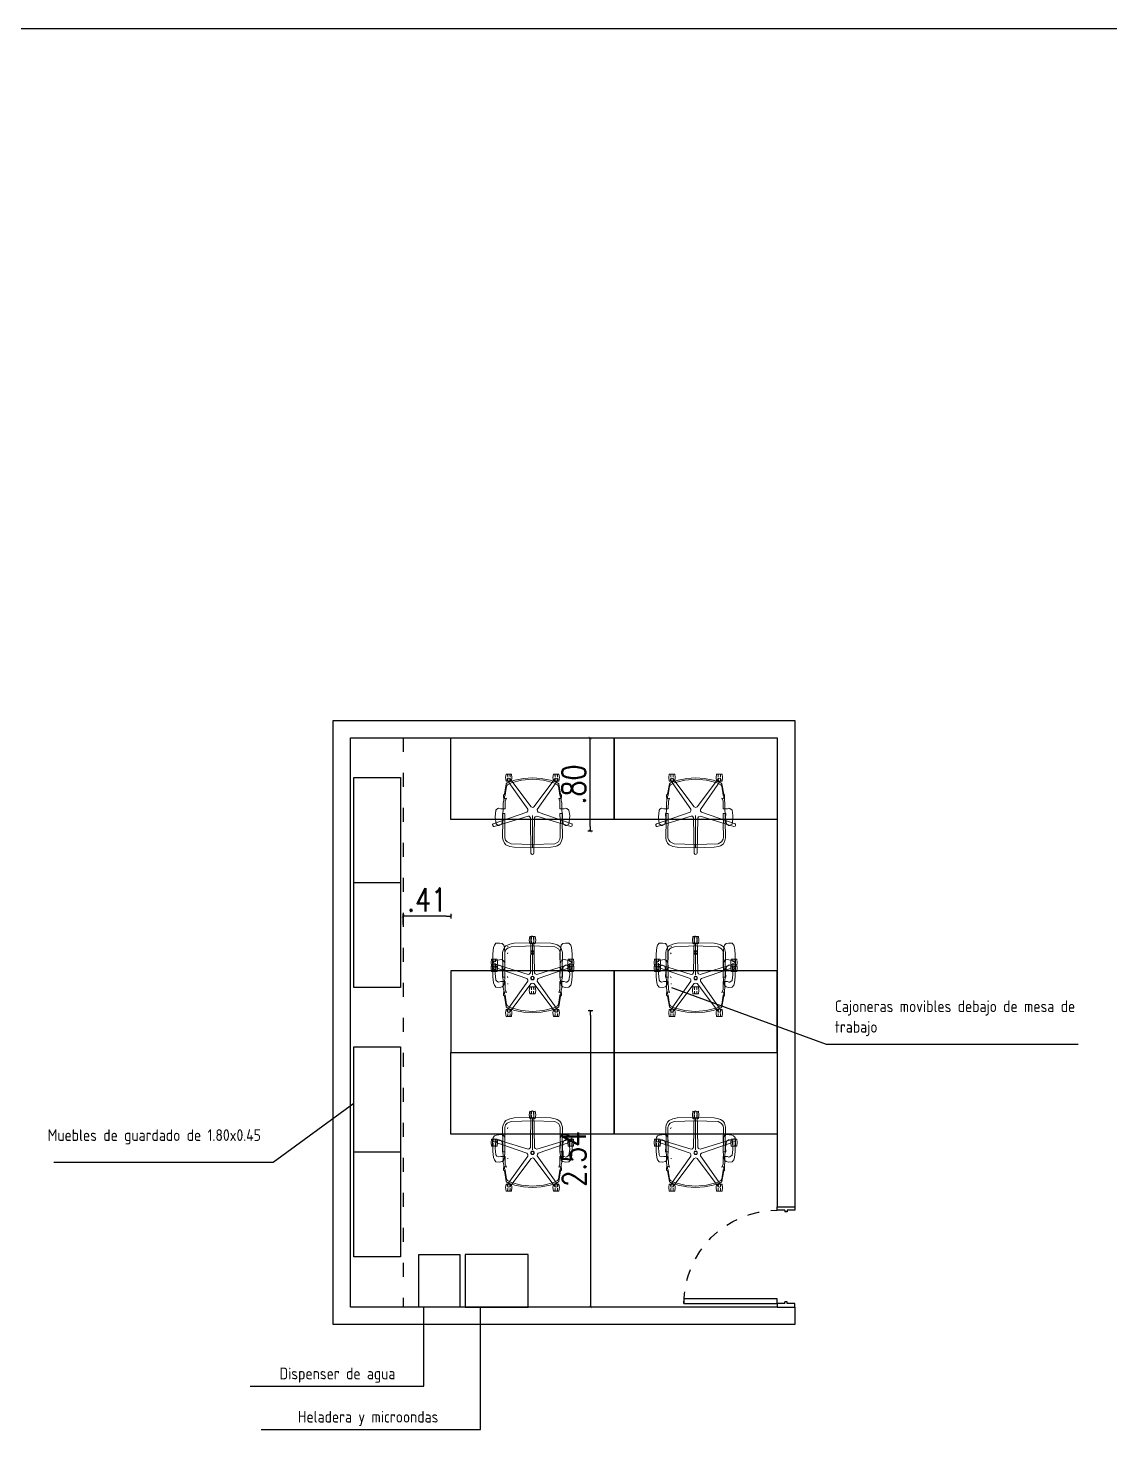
# Model space of a CAD drawing. Header units: millimetres. Extents: x 1591 to 1817, y 987 to 1091.
# Drawn here: x 1717.74 to 1727.01, y 1065.64 to 1077.87 of the extents above; entities that cross this region are included whole.
import ezdxf

# ---------------------------------------------------------------- set-up
doc = ezdxf.new("R2010")
doc.units = ezdxf.units.MM
doc.linetypes.add('ACAD_ISO03W100', pattern=[30, 12, -18])
doc.linetypes.add('HIDDEN2', pattern=[0.1875, 0.125, -0.0625])
doc.layers.add('CATALOGUE-TXT', color=251, linetype='Continuous')
doc.layers.add('Paula', color=1, linetype='Continuous')
doc.styles.add('RR', font='ROMANS.shx', dxfattribs={"width": 0.8})
doc.styles.get("Standard").update_dxf_attribs({"font": 'arial.ttf'})
doc.dimstyles.new('Copy of xx', dxfattribs={"dimscale": 2, "dimtxt": 0.036, "dimasz": 0.02, "dimexe": 0, "dimexo": 0.1, "dimgap": 0.02, "dimtad": 1, "dimzin": 4, "dimdsep": 46, "dimtxsty": 'RR', "dimblk1": 'COTA_N', "dimblk2": 'COTA_N', "dimsah": 1, "dimcen": 0, "dimclrd": 256, "dimclre": 256, "dimclrt": 256, "dimadec": 0, "dimazin": 0, "dimtfac": 1, "dimtix": 1, "dimtmove": 0, "dimatfit": 3, "dimldrblk": 'COTA_N', "dimfxl": 1, "dimtolj": 1, "dimtzin": 0, "dimarcsym": 0})

# ---------------------------------------------------------------- blocks, each defined once
blk = doc.blocks.new('A$C6B163F74')
for p, q in [((0.03, 0.085), (0.045, 0.085)), ((0.03, 0.065), (0.045, 0.065)), ((0.045, 0.065), (0.045, 0.085)), ((0.83, 0.085), (0.815, 0.085)), ((0.815, 0.065), (0.815, 0.085)), ((0.83, 0.065), (0.815, 0.065))]:
    blk.add_line(p, q)
blk.add_lwpolyline([(0.79, 0.95), (0.83, 0.95), (0.83, 0.15), (0.79, 0.15)], close=True)
for points in [[(0.03, 0.085), (0.03, 0.135), (0.03, 0.15), (0, 0.15), (0, 0.135)], [(0.83, 0.085), (0.83, 0.135), (0.83, 0.15), (0.86, 0.15), (0.86, 0.135)], [(0, 0.015), (0, 0), (0.03, 0), (0.03, 0.065)], [(0.86, 0.015), (0.86, 0), (0.83, 0), (0.83, 0.065)]]:
    blk.add_lwpolyline(points)
at = {"linetype": 'HIDDEN2', "ltscale": 0.5}
blk.add_arc((0.83, 0.15), 0.8, 90, 180, dxfattribs=at)
blk = doc.blocks.new('COTA_N')
for p, q in [((-1, 0), (0, 0)), ((0, 0.5), (0, -0.5))]:
    blk.add_line(p, q)
at = {"const_width": 0.065}
blk.add_lwpolyline([(0.14, 0.14), (0.28, 0.28), (0, 0), (-0.14, -0.14), (-0.28, -0.28)], dxfattribs=at)
blk = doc.blocks.new('*D27')
at = {"layer": 'CATALOGUE-TXT', "lineweight": -2, "transparency": 16777216}
blk.add_line((1722.558, 1071.033), (1722.558, 1071.751), dxfattribs=at)
at = {"layer": 'Defpoints', "color": 0, "transparency": 16777216}
for p in [(1722.558, 1071.791), (1722.558, 1071.791), (1722.558, 1070.993)]:
    blk.add_point(p, dxfattribs=at)
at = {"layer": 'CATALOGUE-TXT', "lineweight": -2, "transparency": 16777216, "xscale": 0.04, "yscale": 0.04, "zscale": 0.04}
for p, rotation in [((1722.558, 1071.791), 90), ((1722.558, 1070.993), 270)]:
    blk.add_blockref('COTA_N', p, dxfattribs=dict(at, rotation=rotation))
at = {"layer": 'CATALOGUE-TXT', "transparency": 16777216, "insert": (1722.418, 1071.392), "char_height": 0.072, "attachment_point": 5, "rotation": 90, "style": 'RR'}
blk.add_mtext('\\A1;{\\H2.77778x;.80}', dxfattribs=at)
blk = doc.blocks.new('*D28')
at = {"layer": 'CATALOGUE-TXT', "lineweight": -2, "transparency": 16777216}
for p, q in [((1720.953, 1070.192), (1720.953, 1070.264)), ((1721.323, 1070.264), (1720.993, 1070.264))]:
    blk.add_line(p, q, dxfattribs=at)
at = {"layer": 'Defpoints', "color": 0, "transparency": 16777216}
for p in [(1720.953, 1070.264), (1721.363, 1070.247), (1720.953, 1069.992)]:
    blk.add_point(p, dxfattribs=at)
at = {"layer": 'CATALOGUE-TXT', "lineweight": -2, "transparency": 16777216, "xscale": 0.04, "yscale": 0.04, "zscale": 0.04, "rotation": 180}
blk.add_blockref('COTA_N', (1720.953, 1070.264), dxfattribs=at)
at = {"layer": 'CATALOGUE-TXT', "lineweight": -2, "transparency": 16777216, "xscale": 0.04, "yscale": 0.04, "zscale": 0.04}
blk.add_blockref('COTA_N', (1721.363, 1070.264), dxfattribs=at)
at = {"layer": 'CATALOGUE-TXT', "transparency": 16777216, "insert": (1721.158, 1070.404), "char_height": 0.072, "attachment_point": 5, "style": 'RR'}
blk.add_mtext('\\A1;{\\H2.77778x;.41}', dxfattribs=at)
blk = doc.blocks.new('*D29')
at = {"layer": 'CATALOGUE-TXT', "lineweight": -2, "transparency": 16777216}
blk.add_line((1722.562, 1069.413), (1722.562, 1066.951), dxfattribs=at)
at = {"layer": 'Defpoints', "color": 0, "transparency": 16777216}
for p in [(1722.558, 1069.453), (1722.558, 1066.911), (1722.562, 1066.911)]:
    blk.add_point(p, dxfattribs=at)
at = {"layer": 'CATALOGUE-TXT', "lineweight": -2, "transparency": 16777216, "xscale": 0.04, "yscale": 0.04, "zscale": 0.04}
for p, rotation in [((1722.562, 1069.453), 90), ((1722.562, 1066.911), 270)]:
    blk.add_blockref('COTA_N', p, dxfattribs=dict(at, rotation=rotation))
at = {"layer": 'CATALOGUE-TXT', "transparency": 16777216, "insert": (1722.422, 1068.182), "char_height": 0.072, "attachment_point": 5, "rotation": 90, "style": 'RR'}
blk.add_mtext('\\A1;{\\H2.77778x;2.54}', dxfattribs=at)

msp = doc.modelspace()

# ---------------------------------------------------------------- linework, layer by layer
for points in [[(1682.474, 1077.875), (1744.51, 1077.875), (1744.51, 1055.543), (1682.474, 1055.543)], [(1721.089, 1066.911), (1721.089, 1067.361), (1721.439, 1067.361), (1721.439, 1066.911)], [(1722.026, 1066.911), (1722.026, 1067.361), (1721.486, 1067.361), (1721.486, 1066.911)]]:
    msp.add_lwpolyline(points, close=True)
for points in [[(1724.313, 1066.761), (1720.353, 1066.761), (1720.353, 1071.941), (1724.313, 1071.941), (1724.313, 1067.771)], [(1720.503, 1071.791), (1724.163, 1071.791), (1724.163, 1067.771)], [(1724.161, 1066.911), (1720.503, 1066.911), (1720.503, 1071.791)], [(1722.763, 1071.091), (1721.363, 1071.091), (1721.363, 1071.791), (1722.763, 1071.791), (1722.763, 1071.091)], [(1724.163, 1071.091), (1722.763, 1071.091), (1722.763, 1071.791), (1724.163, 1071.791), (1724.163, 1071.091)], [(1720.53, 1069.652), (1720.53, 1071.452), (1720.93, 1071.452), (1720.93, 1069.652), (1720.53, 1069.652)], [(1720.53, 1070.552), (1720.93, 1070.552)], [(1722.763, 1069.793), (1721.363, 1069.793), (1721.363, 1069.093), (1722.763, 1069.093), (1722.763, 1069.793)], [(1724.163, 1069.793), (1722.763, 1069.793), (1722.763, 1069.093), (1724.163, 1069.093), (1724.163, 1069.793)], [(1720.53, 1067.342), (1720.53, 1069.142), (1720.93, 1069.142), (1720.93, 1067.342), (1720.53, 1067.342)], [(1722.763, 1068.393), (1721.363, 1068.393), (1721.363, 1069.093), (1722.763, 1069.093), (1722.763, 1068.393)], [(1724.163, 1068.393), (1722.763, 1068.393), (1722.763, 1069.093), (1724.163, 1069.093), (1724.163, 1068.393)], [(1720.53, 1068.242), (1720.93, 1068.242)], [(1724.163, 1067.771), (1724.313, 1067.771)], [(1724.163, 1066.911), (1724.158, 1066.911)], [(1724.163, 1066.911), (1724.313, 1066.911)], [(1724.313, 1066.911), (1724.313, 1066.761), (1724.313, 1066.761)]]:
    msp.add_lwpolyline(points)
at = {"linetype": 'ACAD_ISO03W100', "ltscale": 0.01}
msp.add_lwpolyline([(1720.953, 1071.791), (1720.953, 1066.911)], dxfattribs=at)
at = {"layer": 'Paula', "color": 1, "lineweight": 0, "ltscale": 10}
for points in [[(1721.721, 1071.049), (1721.726, 1071.056), (1722.015, 1071.155), (1722.023, 1071.167), (1722.022, 1071.179), (1721.847, 1071.428), (1721.847, 1071.434), (1721.852, 1071.443), (1721.86, 1071.446), (1721.868, 1071.443), (1722.051, 1071.199), (1722.065, 1071.195), (1722.076, 1071.2), (1722.259, 1071.443), (1722.264, 1071.445), (1722.275, 1071.443), (1722.28, 1071.437), (1722.28, 1071.428), (1722.104, 1071.178), (1722.105, 1071.163), (1722.113, 1071.155), (1722.401, 1071.056), (1722.404, 1071.052), (1722.405, 1071.041), (1722.401, 1071.034), (1722.392, 1071.031), (1722.101, 1071.121), (1722.087, 1071.116), (1722.081, 1071.106), (1722.076, 1070.802), (1722.073, 1070.797), (1722.063, 1070.793), (1722.055, 1070.794), (1722.05, 1070.802), (1722.046, 1071.107), (1722.036, 1071.119), (1722.025, 1071.121), (1721.734, 1071.031), (1721.728, 1071.033), (1721.722, 1071.041), (1721.721, 1071.049)], [(1721.833, 1071.451), (1721.837, 1071.481), (1721.85, 1071.481), (1721.851, 1071.456), (1721.851, 1071.481), (1721.869, 1071.481), (1721.871, 1071.456), (1721.871, 1071.481), (1721.884, 1071.481), (1721.887, 1071.451), (1721.884, 1071.421), (1721.871, 1071.421), (1721.869, 1071.446), (1721.869, 1071.421), (1721.852, 1071.42), (1721.851, 1071.446), (1721.85, 1071.421), (1721.837, 1071.421), (1721.833, 1071.451)], [(1722.239, 1071.451), (1722.243, 1071.481), (1722.256, 1071.481), (1722.257, 1071.456), (1722.257, 1071.481), (1722.275, 1071.481), (1722.277, 1071.456), (1722.277, 1071.481), (1722.29, 1071.481), (1722.294, 1071.451), (1722.29, 1071.421), (1722.277, 1071.421), (1722.275, 1071.446), (1722.275, 1071.421), (1722.258, 1071.42), (1722.257, 1071.446), (1722.256, 1071.421), (1722.243, 1071.421), (1722.239, 1071.451)], [(1723.121, 1071.049), (1723.126, 1071.056), (1723.415, 1071.155), (1723.423, 1071.167), (1723.422, 1071.179), (1723.247, 1071.428), (1723.247, 1071.434), (1723.252, 1071.443), (1723.26, 1071.446), (1723.268, 1071.443), (1723.451, 1071.199), (1723.465, 1071.195), (1723.476, 1071.2), (1723.659, 1071.443), (1723.664, 1071.445), (1723.675, 1071.443), (1723.68, 1071.437), (1723.68, 1071.428), (1723.504, 1071.178), (1723.505, 1071.163), (1723.513, 1071.155), (1723.801, 1071.056), (1723.804, 1071.052), (1723.805, 1071.041), (1723.801, 1071.034), (1723.792, 1071.031), (1723.501, 1071.121), (1723.487, 1071.116), (1723.481, 1071.106), (1723.476, 1070.802), (1723.473, 1070.797), (1723.463, 1070.793), (1723.455, 1070.794), (1723.45, 1070.802), (1723.446, 1071.107), (1723.436, 1071.119), (1723.425, 1071.121), (1723.134, 1071.031), (1723.128, 1071.033), (1723.122, 1071.041), (1723.121, 1071.049)], [(1723.233, 1071.451), (1723.237, 1071.481), (1723.25, 1071.481), (1723.251, 1071.456), (1723.251, 1071.481), (1723.269, 1071.481), (1723.271, 1071.456), (1723.271, 1071.481), (1723.284, 1071.481), (1723.287, 1071.451), (1723.284, 1071.421), (1723.271, 1071.421), (1723.269, 1071.446), (1723.269, 1071.421), (1723.252, 1071.42), (1723.251, 1071.446), (1723.25, 1071.421), (1723.237, 1071.421), (1723.233, 1071.451)], [(1723.639, 1071.451), (1723.643, 1071.481), (1723.656, 1071.481), (1723.657, 1071.456), (1723.657, 1071.481), (1723.675, 1071.481), (1723.677, 1071.456), (1723.677, 1071.481), (1723.69, 1071.481), (1723.694, 1071.451), (1723.69, 1071.421), (1723.677, 1071.421), (1723.675, 1071.446), (1723.675, 1071.421), (1723.658, 1071.42), (1723.657, 1071.446), (1723.656, 1071.421), (1723.643, 1071.421), (1723.639, 1071.451)], [(1721.721, 1069.835), (1721.726, 1069.828), (1722.015, 1069.729), (1722.023, 1069.717), (1722.022, 1069.705), (1721.847, 1069.456), (1721.847, 1069.45), (1721.852, 1069.441), (1721.86, 1069.438), (1721.868, 1069.441), (1722.051, 1069.685), (1722.065, 1069.689), (1722.076, 1069.684), (1722.259, 1069.441), (1722.264, 1069.439), (1722.275, 1069.441), (1722.28, 1069.447), (1722.28, 1069.456), (1722.104, 1069.706), (1722.105, 1069.721), (1722.113, 1069.729), (1722.401, 1069.828), (1722.404, 1069.832), (1722.405, 1069.843), (1722.401, 1069.85), (1722.392, 1069.853), (1722.101, 1069.763), (1722.087, 1069.768), (1722.081, 1069.778), (1722.076, 1070.082), (1722.073, 1070.087), (1722.063, 1070.091), (1722.055, 1070.09), (1722.05, 1070.082), (1722.046, 1069.777), (1722.036, 1069.765), (1722.025, 1069.763), (1721.734, 1069.853), (1721.728, 1069.851), (1721.722, 1069.843), (1721.721, 1069.835)], [(1721.721, 1069.845), (1721.723, 1069.941), (1721.73, 1069.994), (1721.736, 1070.014), (1721.75, 1070.03), (1721.78, 1070.032), (1721.803, 1070.028), (1721.816, 1070.014), (1721.822, 1069.994), (1721.827, 1069.942), (1721.825, 1069.828), (1721.822, 1069.812), (1721.813, 1069.8), (1721.793, 1069.794), (1721.753, 1069.8), (1721.737, 1069.806), (1721.726, 1069.821), (1721.721, 1069.845)], [(1722.299, 1069.942), (1722.305, 1069.994), (1722.31, 1070.014), (1722.324, 1070.028), (1722.346, 1070.032), (1722.376, 1070.03), (1722.391, 1070.014), (1722.397, 1069.994), (1722.403, 1069.941), (1722.405, 1069.845), (1722.401, 1069.821), (1722.389, 1069.806), (1722.374, 1069.8), (1722.334, 1069.794), (1722.316, 1069.797), (1722.305, 1069.812), (1722.301, 1069.828), (1722.299, 1069.942)], [(1723.121, 1069.835), (1723.126, 1069.828), (1723.415, 1069.729), (1723.423, 1069.717), (1723.422, 1069.705), (1723.247, 1069.456), (1723.247, 1069.45), (1723.252, 1069.441), (1723.26, 1069.438), (1723.268, 1069.441), (1723.451, 1069.685), (1723.465, 1069.689), (1723.476, 1069.684), (1723.659, 1069.441), (1723.664, 1069.439), (1723.675, 1069.441), (1723.68, 1069.447), (1723.68, 1069.456), (1723.504, 1069.706), (1723.505, 1069.721), (1723.513, 1069.729), (1723.801, 1069.828), (1723.804, 1069.832), (1723.805, 1069.843), (1723.801, 1069.85), (1723.792, 1069.853), (1723.501, 1069.763), (1723.487, 1069.768), (1723.481, 1069.778), (1723.476, 1070.082), (1723.473, 1070.087), (1723.463, 1070.091), (1723.455, 1070.09), (1723.45, 1070.082), (1723.446, 1069.777), (1723.436, 1069.765), (1723.425, 1069.763), (1723.134, 1069.853), (1723.128, 1069.851), (1723.122, 1069.843), (1723.121, 1069.835)], [(1723.121, 1069.845), (1723.123, 1069.941), (1723.13, 1069.994), (1723.136, 1070.014), (1723.15, 1070.03), (1723.18, 1070.032), (1723.203, 1070.028), (1723.216, 1070.014), (1723.222, 1069.994), (1723.227, 1069.942), (1723.225, 1069.828), (1723.222, 1069.812), (1723.213, 1069.8), (1723.193, 1069.794), (1723.153, 1069.8), (1723.137, 1069.806), (1723.126, 1069.821), (1723.121, 1069.845)], [(1723.699, 1069.942), (1723.705, 1069.994), (1723.71, 1070.014), (1723.724, 1070.028), (1723.746, 1070.032), (1723.776, 1070.03), (1723.791, 1070.014), (1723.797, 1069.994), (1723.803, 1069.941), (1723.805, 1069.845), (1723.801, 1069.821), (1723.789, 1069.806), (1723.774, 1069.8), (1723.734, 1069.794), (1723.716, 1069.797), (1723.705, 1069.812), (1723.701, 1069.828), (1723.699, 1069.942)], [(1721.721, 1069.839), (1721.723, 1069.743), (1721.73, 1069.69), (1721.736, 1069.67), (1721.75, 1069.654), (1721.78, 1069.652), (1721.803, 1069.656), (1721.816, 1069.67), (1721.822, 1069.69), (1721.827, 1069.742), (1721.825, 1069.856), (1721.822, 1069.872), (1721.813, 1069.884), (1721.793, 1069.89), (1721.753, 1069.884), (1721.737, 1069.878), (1721.726, 1069.863), (1721.721, 1069.839)], [(1721.848, 1069.939), (1721.852, 1069.949), (1721.848, 1069.939)], [(1722.299, 1069.742), (1722.305, 1069.69), (1722.31, 1069.67), (1722.324, 1069.656), (1722.346, 1069.652), (1722.376, 1069.654), (1722.391, 1069.67), (1722.397, 1069.69), (1722.403, 1069.743), (1722.405, 1069.839), (1722.401, 1069.863), (1722.389, 1069.878), (1722.374, 1069.884), (1722.334, 1069.89), (1722.316, 1069.887), (1722.305, 1069.872), (1722.301, 1069.856), (1722.299, 1069.742)], [(1723.121, 1069.839), (1723.123, 1069.743), (1723.13, 1069.69), (1723.136, 1069.67), (1723.15, 1069.654), (1723.18, 1069.652), (1723.203, 1069.656), (1723.216, 1069.67), (1723.222, 1069.69), (1723.227, 1069.742), (1723.225, 1069.856), (1723.222, 1069.872), (1723.213, 1069.884), (1723.193, 1069.89), (1723.153, 1069.884), (1723.137, 1069.878), (1723.126, 1069.863), (1723.121, 1069.839)], [(1723.248, 1069.939), (1723.252, 1069.949), (1723.248, 1069.939)], [(1723.699, 1069.742), (1723.705, 1069.69), (1723.71, 1069.67), (1723.724, 1069.656), (1723.746, 1069.652), (1723.776, 1069.654), (1723.791, 1069.67), (1723.797, 1069.69), (1723.803, 1069.743), (1723.805, 1069.839), (1723.801, 1069.863), (1723.789, 1069.878), (1723.774, 1069.884), (1723.734, 1069.89), (1723.716, 1069.887), (1723.705, 1069.872), (1723.701, 1069.856), (1723.699, 1069.742)], [(1721.848, 1069.745), (1721.852, 1069.735), (1721.848, 1069.745)], [(1723.248, 1069.745), (1723.252, 1069.735), (1723.248, 1069.745)], [(1721.833, 1069.433), (1721.837, 1069.403), (1721.85, 1069.403), (1721.851, 1069.428), (1721.851, 1069.403), (1721.869, 1069.403), (1721.871, 1069.428), (1721.871, 1069.403), (1721.884, 1069.403), (1721.887, 1069.433), (1721.884, 1069.463), (1721.871, 1069.463), (1721.869, 1069.438), (1721.869, 1069.463), (1721.852, 1069.464), (1721.851, 1069.438), (1721.85, 1069.463), (1721.837, 1069.463), (1721.833, 1069.433)], [(1722.239, 1069.433), (1722.243, 1069.403), (1722.256, 1069.403), (1722.257, 1069.428), (1722.257, 1069.403), (1722.275, 1069.403), (1722.277, 1069.428), (1722.277, 1069.403), (1722.29, 1069.403), (1722.294, 1069.433), (1722.29, 1069.463), (1722.277, 1069.463), (1722.275, 1069.438), (1722.275, 1069.463), (1722.258, 1069.464), (1722.257, 1069.438), (1722.256, 1069.463), (1722.243, 1069.463), (1722.239, 1069.433)], [(1723.233, 1069.433), (1723.237, 1069.403), (1723.25, 1069.403), (1723.251, 1069.428), (1723.251, 1069.403), (1723.269, 1069.403), (1723.271, 1069.428), (1723.271, 1069.403), (1723.284, 1069.403), (1723.287, 1069.433), (1723.284, 1069.463), (1723.271, 1069.463), (1723.269, 1069.438), (1723.269, 1069.463), (1723.252, 1069.464), (1723.251, 1069.438), (1723.25, 1069.463), (1723.237, 1069.463), (1723.233, 1069.433)], [(1723.639, 1069.433), (1723.643, 1069.403), (1723.656, 1069.403), (1723.657, 1069.428), (1723.657, 1069.403), (1723.675, 1069.403), (1723.677, 1069.428), (1723.677, 1069.403), (1723.69, 1069.403), (1723.694, 1069.433), (1723.69, 1069.463), (1723.677, 1069.463), (1723.675, 1069.438), (1723.675, 1069.463), (1723.658, 1069.464), (1723.657, 1069.438), (1723.656, 1069.463), (1723.643, 1069.463), (1723.639, 1069.433)], [(1721.721, 1068.336), (1721.726, 1068.329), (1722.015, 1068.231), (1722.023, 1068.218), (1722.022, 1068.206), (1721.847, 1067.958), (1721.847, 1067.952), (1721.852, 1067.943), (1721.86, 1067.939), (1721.868, 1067.942), (1722.051, 1068.186), (1722.065, 1068.191), (1722.076, 1068.185), (1722.259, 1067.942), (1722.264, 1067.94), (1722.275, 1067.943), (1722.28, 1067.949), (1722.28, 1067.958), (1722.104, 1068.207), (1722.105, 1068.222), (1722.113, 1068.231), (1722.401, 1068.329), (1722.404, 1068.334), (1722.405, 1068.344), (1722.401, 1068.352), (1722.392, 1068.354), (1722.101, 1068.264), (1722.087, 1068.269), (1722.081, 1068.28), (1722.076, 1068.584), (1722.073, 1068.589), (1722.063, 1068.593), (1722.055, 1068.591), (1722.05, 1068.584), (1722.046, 1068.279), (1722.036, 1068.267), (1722.025, 1068.265), (1721.734, 1068.354), (1721.728, 1068.353), (1721.722, 1068.344), (1721.721, 1068.336)], [(1723.121, 1068.336), (1723.126, 1068.329), (1723.415, 1068.231), (1723.423, 1068.218), (1723.422, 1068.206), (1723.247, 1067.958), (1723.247, 1067.952), (1723.252, 1067.943), (1723.26, 1067.939), (1723.268, 1067.942), (1723.451, 1068.186), (1723.465, 1068.191), (1723.476, 1068.185), (1723.659, 1067.942), (1723.664, 1067.94), (1723.675, 1067.943), (1723.68, 1067.949), (1723.68, 1067.958), (1723.504, 1068.207), (1723.505, 1068.222), (1723.513, 1068.231), (1723.801, 1068.329), (1723.804, 1068.334), (1723.805, 1068.344), (1723.801, 1068.352), (1723.792, 1068.354), (1723.501, 1068.264), (1723.487, 1068.269), (1723.481, 1068.28), (1723.476, 1068.584), (1723.473, 1068.589), (1723.463, 1068.593), (1723.455, 1068.591), (1723.45, 1068.584), (1723.446, 1068.279), (1723.436, 1068.267), (1723.425, 1068.265), (1723.134, 1068.354), (1723.128, 1068.353), (1723.122, 1068.344), (1723.121, 1068.336)], [(1721.721, 1068.341), (1721.723, 1068.245), (1721.73, 1068.192), (1721.736, 1068.172), (1721.75, 1068.156), (1721.78, 1068.153), (1721.803, 1068.158), (1721.816, 1068.171), (1721.822, 1068.192), (1721.827, 1068.243), (1721.825, 1068.357), (1721.822, 1068.374), (1721.813, 1068.385), (1721.793, 1068.391), (1721.753, 1068.386), (1721.737, 1068.379), (1721.726, 1068.364), (1721.721, 1068.341)], [(1721.848, 1068.44), (1721.852, 1068.451), (1721.848, 1068.44)], [(1722.299, 1068.243), (1722.305, 1068.192), (1722.31, 1068.171), (1722.324, 1068.158), (1722.346, 1068.153), (1722.376, 1068.156), (1722.391, 1068.172), (1722.397, 1068.192), (1722.403, 1068.245), (1722.405, 1068.341), (1722.401, 1068.364), (1722.389, 1068.379), (1722.374, 1068.386), (1722.334, 1068.391), (1722.316, 1068.388), (1722.305, 1068.374), (1722.301, 1068.357), (1722.299, 1068.243)], [(1723.121, 1068.341), (1723.123, 1068.245), (1723.13, 1068.192), (1723.136, 1068.172), (1723.15, 1068.156), (1723.18, 1068.153), (1723.203, 1068.158), (1723.216, 1068.171), (1723.222, 1068.192), (1723.227, 1068.243), (1723.225, 1068.357), (1723.222, 1068.374), (1723.213, 1068.385), (1723.193, 1068.391), (1723.153, 1068.386), (1723.137, 1068.379), (1723.126, 1068.364), (1723.121, 1068.341)], [(1723.248, 1068.44), (1723.252, 1068.451), (1723.248, 1068.44)], [(1723.699, 1068.243), (1723.705, 1068.192), (1723.71, 1068.171), (1723.724, 1068.158), (1723.746, 1068.153), (1723.776, 1068.156), (1723.791, 1068.172), (1723.797, 1068.192), (1723.803, 1068.245), (1723.805, 1068.341), (1723.801, 1068.364), (1723.789, 1068.379), (1723.774, 1068.386), (1723.734, 1068.391), (1723.716, 1068.388), (1723.705, 1068.374), (1723.701, 1068.357), (1723.699, 1068.243)], [(1721.833, 1067.935), (1721.837, 1067.904), (1721.85, 1067.905), (1721.851, 1067.93), (1721.851, 1067.905), (1721.869, 1067.904), (1721.871, 1067.93), (1721.871, 1067.905), (1721.884, 1067.904), (1721.887, 1067.935), (1721.884, 1067.965), (1721.871, 1067.964), (1721.869, 1067.939), (1721.869, 1067.965), (1721.852, 1067.965), (1721.851, 1067.939), (1721.85, 1067.964), (1721.837, 1067.965), (1721.833, 1067.935)], [(1722.239, 1067.935), (1722.243, 1067.904), (1722.256, 1067.905), (1722.257, 1067.93), (1722.257, 1067.905), (1722.275, 1067.904), (1722.277, 1067.93), (1722.277, 1067.905), (1722.29, 1067.904), (1722.294, 1067.935), (1722.29, 1067.965), (1722.277, 1067.964), (1722.275, 1067.939), (1722.275, 1067.965), (1722.258, 1067.965), (1722.257, 1067.939), (1722.256, 1067.964), (1722.243, 1067.965), (1722.239, 1067.935)], [(1723.233, 1067.935), (1723.237, 1067.904), (1723.25, 1067.905), (1723.251, 1067.93), (1723.251, 1067.905), (1723.269, 1067.904), (1723.271, 1067.93), (1723.271, 1067.905), (1723.284, 1067.904), (1723.287, 1067.935), (1723.284, 1067.965), (1723.271, 1067.964), (1723.269, 1067.939), (1723.269, 1067.965), (1723.252, 1067.965), (1723.251, 1067.939), (1723.25, 1067.964), (1723.237, 1067.965), (1723.233, 1067.935)], [(1723.639, 1067.935), (1723.643, 1067.904), (1723.656, 1067.905), (1723.657, 1067.93), (1723.657, 1067.905), (1723.675, 1067.904), (1723.677, 1067.93), (1723.677, 1067.905), (1723.69, 1067.904), (1723.694, 1067.935), (1723.69, 1067.965), (1723.677, 1067.964), (1723.675, 1067.939), (1723.675, 1067.965), (1723.658, 1067.965), (1723.657, 1067.939), (1723.656, 1067.964), (1723.643, 1067.965), (1723.639, 1067.935)]]:
    msp.add_lwpolyline(points, dxfattribs=at)
for points in [[(1721.807, 1070.934), (1721.813, 1071.235), (1721.817, 1071.255), (1721.814, 1071.3), (1721.823, 1071.308), (1721.838, 1071.398), (1721.847, 1071.407), (1721.867, 1071.416), (1721.913, 1071.429), (1721.987, 1071.444), (1722.063, 1071.45), (1722.139, 1071.444), (1722.214, 1071.429), (1722.26, 1071.416), (1722.279, 1071.407), (1722.289, 1071.398), (1722.304, 1071.308), (1722.312, 1071.3), (1722.31, 1071.255), (1722.314, 1071.235), (1722.32, 1070.934), (1722.31, 1070.899), (1722.298, 1070.881), (1722.275, 1070.866), (1722.259, 1070.859), (1722.221, 1070.854), (1722.063, 1070.849), (1722.063, 1070.877), (1722.063, 1070.849), (1721.905, 1070.854), (1721.868, 1070.859), (1721.835, 1070.875), (1721.823, 1070.888), (1721.811, 1070.915), (1721.807, 1070.934)], [(1723.207, 1070.934), (1723.213, 1071.235), (1723.217, 1071.255), (1723.214, 1071.3), (1723.223, 1071.308), (1723.238, 1071.398), (1723.247, 1071.407), (1723.267, 1071.416), (1723.313, 1071.429), (1723.387, 1071.444), (1723.463, 1071.45), (1723.539, 1071.444), (1723.614, 1071.429), (1723.66, 1071.416), (1723.679, 1071.407), (1723.689, 1071.398), (1723.704, 1071.308), (1723.712, 1071.3), (1723.71, 1071.255), (1723.714, 1071.235), (1723.72, 1070.934), (1723.71, 1070.899), (1723.698, 1070.881), (1723.675, 1070.866), (1723.659, 1070.859), (1723.621, 1070.854), (1723.463, 1070.849), (1723.463, 1070.877), (1723.463, 1070.849), (1723.305, 1070.854), (1723.268, 1070.859), (1723.235, 1070.875), (1723.223, 1070.888), (1723.211, 1070.915), (1723.207, 1070.934)], [(1721.749, 1071.171), (1721.756, 1071.18), (1721.771, 1071.188), (1721.791, 1071.182), (1721.828, 1071.182), (1721.829, 1071.249), (1721.839, 1071.275), (1721.828, 1071.27), (1721.823, 1071.275), (1721.822, 1071.287), (1721.828, 1071.3), (1721.84, 1071.378), (1721.848, 1071.39), (1721.879, 1071.407), (1721.97, 1071.43), (1722.063, 1071.439), (1722.157, 1071.43), (1722.247, 1071.407), (1722.278, 1071.39), (1722.287, 1071.378), (1722.299, 1071.3), (1722.305, 1071.287), (1722.303, 1071.275), (1722.299, 1071.27), (1722.288, 1071.275), (1722.298, 1071.249), (1722.299, 1071.182), (1722.336, 1071.182), (1722.349, 1071.188), (1722.357, 1071.187), (1722.376, 1071.173), (1722.383, 1071.125), (1722.382, 1071.094), (1722.375, 1071.051), (1722.354, 1071.041), (1722.345, 1071.041), (1722.327, 1071.055), (1722.32, 1071.104), (1722.322, 1071.144), (1722.299, 1071.144), (1722.3, 1071.088), (1722.303, 1071.087), (1722.303, 1071.058), (1722.3, 1071.057), (1722.302, 1070.939), (1722.298, 1070.922), (1722.286, 1070.901), (1722.255, 1070.884), (1722.063, 1070.877), (1722.063, 1071.127), (1722.063, 1070.877), (1721.879, 1070.884), (1721.845, 1070.899), (1721.833, 1070.914), (1721.825, 1070.934), (1721.827, 1071.144), (1721.805, 1071.144), (1721.806, 1071.094), (1721.799, 1071.051), (1721.778, 1071.041), (1721.769, 1071.041), (1721.751, 1071.055), (1721.743, 1071.111), (1721.749, 1071.171)], [(1723.149, 1071.171), (1723.156, 1071.18), (1723.171, 1071.188), (1723.191, 1071.182), (1723.228, 1071.182), (1723.229, 1071.249), (1723.239, 1071.275), (1723.228, 1071.27), (1723.223, 1071.275), (1723.222, 1071.287), (1723.228, 1071.3), (1723.24, 1071.378), (1723.248, 1071.39), (1723.279, 1071.407), (1723.37, 1071.43), (1723.463, 1071.439), (1723.557, 1071.43), (1723.647, 1071.407), (1723.678, 1071.39), (1723.687, 1071.378), (1723.699, 1071.3), (1723.705, 1071.287), (1723.703, 1071.275), (1723.699, 1071.27), (1723.688, 1071.275), (1723.698, 1071.249), (1723.699, 1071.182), (1723.736, 1071.182), (1723.749, 1071.188), (1723.757, 1071.187), (1723.776, 1071.173), (1723.783, 1071.125), (1723.782, 1071.094), (1723.775, 1071.051), (1723.754, 1071.041), (1723.745, 1071.041), (1723.727, 1071.055), (1723.72, 1071.104), (1723.722, 1071.144), (1723.699, 1071.144), (1723.7, 1071.088), (1723.703, 1071.087), (1723.703, 1071.058), (1723.7, 1071.057), (1723.702, 1070.939), (1723.698, 1070.922), (1723.686, 1070.901), (1723.655, 1070.884), (1723.463, 1070.877), (1723.463, 1071.127), (1723.463, 1070.877), (1723.279, 1070.884), (1723.245, 1070.899), (1723.233, 1070.914), (1723.225, 1070.934), (1723.227, 1071.144), (1723.205, 1071.144), (1723.206, 1071.094), (1723.199, 1071.051), (1723.178, 1071.041), (1723.169, 1071.041), (1723.151, 1071.055), (1723.143, 1071.111), (1723.149, 1071.171)], [(1721.749, 1069.713), (1721.756, 1069.704), (1721.771, 1069.696), (1721.791, 1069.702), (1721.828, 1069.702), (1721.829, 1069.635), (1721.839, 1069.609), (1721.828, 1069.614), (1721.823, 1069.609), (1721.822, 1069.597), (1721.828, 1069.584), (1721.84, 1069.506), (1721.848, 1069.494), (1721.879, 1069.477), (1721.97, 1069.454), (1722.063, 1069.445), (1722.157, 1069.454), (1722.247, 1069.477), (1722.278, 1069.494), (1722.287, 1069.506), (1722.299, 1069.584), (1722.305, 1069.597), (1722.303, 1069.609), (1722.299, 1069.614), (1722.288, 1069.609), (1722.298, 1069.635), (1722.299, 1069.702), (1722.336, 1069.702), (1722.349, 1069.696), (1722.357, 1069.697), (1722.376, 1069.711), (1722.383, 1069.759), (1722.382, 1069.79), (1722.375, 1069.833), (1722.354, 1069.843), (1722.345, 1069.843), (1722.327, 1069.829), (1722.32, 1069.78), (1722.322, 1069.74), (1722.299, 1069.74), (1722.3, 1069.796), (1722.303, 1069.797), (1722.303, 1069.826), (1722.3, 1069.827), (1722.302, 1069.945), (1722.298, 1069.962), (1722.286, 1069.983), (1722.255, 1070), (1722.063, 1070.007), (1722.063, 1069.757), (1722.063, 1070.007), (1721.879, 1070), (1721.845, 1069.985), (1721.833, 1069.97), (1721.825, 1069.95), (1721.827, 1069.74), (1721.805, 1069.74), (1721.806, 1069.79), (1721.799, 1069.833), (1721.778, 1069.843), (1721.769, 1069.843), (1721.751, 1069.829), (1721.743, 1069.773), (1721.749, 1069.713)], [(1721.807, 1069.95), (1721.813, 1069.649), (1721.817, 1069.629), (1721.814, 1069.584), (1721.823, 1069.576), (1721.838, 1069.486), (1721.847, 1069.477), (1721.867, 1069.468), (1721.913, 1069.455), (1721.987, 1069.44), (1722.063, 1069.434), (1722.139, 1069.44), (1722.214, 1069.455), (1722.26, 1069.468), (1722.279, 1069.477), (1722.289, 1069.486), (1722.304, 1069.576), (1722.312, 1069.584), (1722.31, 1069.629), (1722.314, 1069.649), (1722.32, 1069.95), (1722.31, 1069.985), (1722.298, 1070.003), (1722.275, 1070.018), (1722.259, 1070.024), (1722.221, 1070.03), (1722.063, 1070.035), (1722.063, 1070.007), (1722.063, 1070.035), (1721.905, 1070.03), (1721.868, 1070.024), (1721.835, 1070.009), (1721.823, 1069.996), (1721.811, 1069.969), (1721.807, 1069.95)], [(1721.853, 1070.005), (1721.853, 1069.998), (1721.853, 1069.998), (1721.853, 1070.005)], [(1722.036, 1070.058), (1722.04, 1070.028), (1722.053, 1070.028), (1722.054, 1070.053), (1722.054, 1070.028), (1722.072, 1070.027), (1722.074, 1070.053), (1722.074, 1070.028), (1722.087, 1070.028), (1722.091, 1070.058), (1722.087, 1070.088), (1722.074, 1070.087), (1722.072, 1070.063), (1722.072, 1070.088), (1722.055, 1070.088), (1722.054, 1070.063), (1722.053, 1070.087), (1722.04, 1070.088), (1722.036, 1070.058)], [(1723.149, 1069.713), (1723.156, 1069.704), (1723.171, 1069.696), (1723.191, 1069.702), (1723.228, 1069.702), (1723.229, 1069.635), (1723.239, 1069.609), (1723.228, 1069.614), (1723.223, 1069.609), (1723.222, 1069.597), (1723.228, 1069.584), (1723.24, 1069.506), (1723.248, 1069.494), (1723.279, 1069.477), (1723.37, 1069.454), (1723.463, 1069.445), (1723.557, 1069.454), (1723.647, 1069.477), (1723.678, 1069.494), (1723.687, 1069.506), (1723.699, 1069.584), (1723.705, 1069.597), (1723.703, 1069.609), (1723.699, 1069.614), (1723.688, 1069.609), (1723.698, 1069.635), (1723.699, 1069.702), (1723.736, 1069.702), (1723.749, 1069.696), (1723.757, 1069.697), (1723.776, 1069.711), (1723.783, 1069.759), (1723.782, 1069.79), (1723.775, 1069.833), (1723.754, 1069.843), (1723.745, 1069.843), (1723.727, 1069.829), (1723.72, 1069.78), (1723.722, 1069.74), (1723.699, 1069.74), (1723.7, 1069.796), (1723.703, 1069.797), (1723.703, 1069.826), (1723.7, 1069.827), (1723.702, 1069.945), (1723.698, 1069.962), (1723.686, 1069.983), (1723.655, 1070), (1723.463, 1070.007), (1723.463, 1069.757), (1723.463, 1070.007), (1723.279, 1070), (1723.245, 1069.985), (1723.233, 1069.97), (1723.225, 1069.95), (1723.227, 1069.74), (1723.205, 1069.74), (1723.206, 1069.79), (1723.199, 1069.833), (1723.178, 1069.843), (1723.169, 1069.843), (1723.151, 1069.829), (1723.143, 1069.773), (1723.149, 1069.713)], [(1723.207, 1069.95), (1723.213, 1069.649), (1723.217, 1069.629), (1723.214, 1069.584), (1723.223, 1069.576), (1723.238, 1069.486), (1723.247, 1069.477), (1723.267, 1069.468), (1723.313, 1069.455), (1723.387, 1069.44), (1723.463, 1069.434), (1723.539, 1069.44), (1723.614, 1069.455), (1723.66, 1069.468), (1723.679, 1069.477), (1723.689, 1069.486), (1723.704, 1069.576), (1723.712, 1069.584), (1723.71, 1069.629), (1723.714, 1069.649), (1723.72, 1069.95), (1723.71, 1069.985), (1723.698, 1070.003), (1723.675, 1070.018), (1723.659, 1070.024), (1723.621, 1070.03), (1723.463, 1070.035), (1723.463, 1070.007), (1723.463, 1070.035), (1723.305, 1070.03), (1723.268, 1070.024), (1723.235, 1070.009), (1723.223, 1069.996), (1723.211, 1069.969), (1723.207, 1069.95)], [(1723.253, 1070.005), (1723.253, 1069.998), (1723.253, 1069.998), (1723.253, 1070.005)], [(1723.436, 1070.058), (1723.44, 1070.028), (1723.453, 1070.028), (1723.454, 1070.053), (1723.454, 1070.028), (1723.472, 1070.027), (1723.474, 1070.053), (1723.474, 1070.028), (1723.487, 1070.028), (1723.491, 1070.058), (1723.487, 1070.088), (1723.474, 1070.087), (1723.472, 1070.063), (1723.472, 1070.088), (1723.455, 1070.088), (1723.454, 1070.063), (1723.453, 1070.087), (1723.44, 1070.088), (1723.436, 1070.058)], [(1721.708, 1069.865), (1721.711, 1069.895), (1721.724, 1069.895), (1721.726, 1069.87), (1721.726, 1069.895), (1721.743, 1069.895), (1721.745, 1069.87), (1721.745, 1069.895), (1721.759, 1069.895), (1721.762, 1069.865), (1721.759, 1069.834), (1721.745, 1069.835), (1721.744, 1069.86), (1721.744, 1069.835), (1721.726, 1069.834), (1721.726, 1069.86), (1721.724, 1069.835), (1721.711, 1069.834), (1721.708, 1069.865)], [(1722.049, 1069.958), (1722.057, 1069.966), (1722.069, 1069.966), (1722.077, 1069.958), (1722.077, 1069.946), (1722.069, 1069.938), (1722.057, 1069.938), (1722.049, 1069.946), (1722.049, 1069.958)], [(1722.051, 1069.957), (1722.058, 1069.964), (1722.068, 1069.964), (1722.076, 1069.957), (1722.076, 1069.947), (1722.068, 1069.94), (1722.058, 1069.94), (1722.051, 1069.947), (1722.051, 1069.957)], [(1722.365, 1069.865), (1722.368, 1069.895), (1722.381, 1069.895), (1722.383, 1069.87), (1722.383, 1069.895), (1722.4, 1069.895), (1722.402, 1069.87), (1722.402, 1069.895), (1722.416, 1069.895), (1722.419, 1069.865), (1722.416, 1069.834), (1722.402, 1069.835), (1722.401, 1069.86), (1722.401, 1069.835), (1722.383, 1069.834), (1722.383, 1069.86), (1722.381, 1069.835), (1722.368, 1069.834), (1722.365, 1069.865)], [(1723.108, 1069.865), (1723.111, 1069.895), (1723.124, 1069.895), (1723.126, 1069.87), (1723.126, 1069.895), (1723.143, 1069.895), (1723.145, 1069.87), (1723.145, 1069.895), (1723.159, 1069.895), (1723.162, 1069.865), (1723.159, 1069.834), (1723.145, 1069.835), (1723.144, 1069.86), (1723.144, 1069.835), (1723.126, 1069.834), (1723.126, 1069.86), (1723.124, 1069.835), (1723.111, 1069.834), (1723.108, 1069.865)], [(1723.449, 1069.958), (1723.457, 1069.966), (1723.469, 1069.966), (1723.477, 1069.958), (1723.477, 1069.946), (1723.469, 1069.938), (1723.457, 1069.938), (1723.449, 1069.946), (1723.449, 1069.958)], [(1723.451, 1069.957), (1723.458, 1069.964), (1723.468, 1069.964), (1723.476, 1069.957), (1723.476, 1069.947), (1723.468, 1069.94), (1723.458, 1069.94), (1723.451, 1069.947), (1723.451, 1069.957)], [(1723.765, 1069.865), (1723.768, 1069.895), (1723.781, 1069.895), (1723.783, 1069.87), (1723.783, 1069.895), (1723.8, 1069.895), (1723.802, 1069.87), (1723.802, 1069.895), (1723.816, 1069.895), (1723.819, 1069.865), (1723.816, 1069.834), (1723.802, 1069.835), (1723.801, 1069.86), (1723.801, 1069.835), (1723.783, 1069.834), (1723.783, 1069.86), (1723.781, 1069.835), (1723.768, 1069.834), (1723.765, 1069.865)], [(1721.708, 1069.819), (1721.711, 1069.789), (1721.724, 1069.789), (1721.726, 1069.814), (1721.726, 1069.789), (1721.743, 1069.789), (1721.745, 1069.814), (1721.745, 1069.789), (1721.759, 1069.789), (1721.762, 1069.819), (1721.759, 1069.85), (1721.745, 1069.849), (1721.744, 1069.824), (1721.744, 1069.849), (1721.726, 1069.85), (1721.726, 1069.824), (1721.724, 1069.849), (1721.711, 1069.85), (1721.708, 1069.819)], [(1722.049, 1069.726), (1722.057, 1069.718), (1722.069, 1069.718), (1722.077, 1069.726), (1722.077, 1069.738), (1722.069, 1069.746), (1722.057, 1069.746), (1722.049, 1069.738), (1722.049, 1069.726)], [(1722.051, 1069.727), (1722.058, 1069.72), (1722.068, 1069.72), (1722.076, 1069.727), (1722.076, 1069.737), (1722.068, 1069.744), (1722.058, 1069.744), (1722.051, 1069.737), (1722.051, 1069.727)], [(1722.365, 1069.819), (1722.368, 1069.789), (1722.381, 1069.789), (1722.383, 1069.814), (1722.383, 1069.789), (1722.4, 1069.789), (1722.402, 1069.814), (1722.402, 1069.789), (1722.416, 1069.789), (1722.419, 1069.819), (1722.416, 1069.85), (1722.402, 1069.849), (1722.401, 1069.824), (1722.401, 1069.849), (1722.383, 1069.85), (1722.383, 1069.824), (1722.381, 1069.849), (1722.368, 1069.85), (1722.365, 1069.819)], [(1723.108, 1069.819), (1723.111, 1069.789), (1723.124, 1069.789), (1723.126, 1069.814), (1723.126, 1069.789), (1723.143, 1069.789), (1723.145, 1069.814), (1723.145, 1069.789), (1723.159, 1069.789), (1723.162, 1069.819), (1723.159, 1069.85), (1723.145, 1069.849), (1723.144, 1069.824), (1723.144, 1069.849), (1723.126, 1069.85), (1723.126, 1069.824), (1723.124, 1069.849), (1723.111, 1069.85), (1723.108, 1069.819)], [(1723.449, 1069.726), (1723.457, 1069.718), (1723.469, 1069.718), (1723.477, 1069.726), (1723.477, 1069.738), (1723.469, 1069.746), (1723.457, 1069.746), (1723.449, 1069.738), (1723.449, 1069.726)], [(1723.451, 1069.727), (1723.458, 1069.72), (1723.468, 1069.72), (1723.476, 1069.727), (1723.476, 1069.737), (1723.468, 1069.744), (1723.458, 1069.744), (1723.451, 1069.737), (1723.451, 1069.727)], [(1723.765, 1069.819), (1723.768, 1069.789), (1723.781, 1069.789), (1723.783, 1069.814), (1723.783, 1069.789), (1723.8, 1069.789), (1723.802, 1069.814), (1723.802, 1069.789), (1723.816, 1069.789), (1723.819, 1069.819), (1723.816, 1069.85), (1723.802, 1069.849), (1723.801, 1069.824), (1723.801, 1069.849), (1723.783, 1069.85), (1723.783, 1069.824), (1723.781, 1069.849), (1723.768, 1069.85), (1723.765, 1069.819)], [(1721.853, 1069.679), (1721.853, 1069.686), (1721.853, 1069.686), (1721.853, 1069.679)], [(1722.036, 1069.626), (1722.04, 1069.656), (1722.053, 1069.656), (1722.054, 1069.631), (1722.054, 1069.656), (1722.072, 1069.657), (1722.074, 1069.631), (1722.074, 1069.656), (1722.087, 1069.656), (1722.091, 1069.626), (1722.087, 1069.596), (1722.074, 1069.597), (1722.072, 1069.621), (1722.072, 1069.596), (1722.055, 1069.596), (1722.054, 1069.621), (1722.053, 1069.597), (1722.04, 1069.596), (1722.036, 1069.626)], [(1723.253, 1069.679), (1723.253, 1069.686), (1723.253, 1069.686), (1723.253, 1069.679)], [(1723.436, 1069.626), (1723.44, 1069.656), (1723.453, 1069.656), (1723.454, 1069.631), (1723.454, 1069.656), (1723.472, 1069.657), (1723.474, 1069.631), (1723.474, 1069.656), (1723.487, 1069.656), (1723.491, 1069.626), (1723.487, 1069.596), (1723.474, 1069.597), (1723.472, 1069.621), (1723.472, 1069.596), (1723.455, 1069.596), (1723.454, 1069.621), (1723.453, 1069.597), (1723.44, 1069.596), (1723.436, 1069.626)], [(1721.749, 1068.215), (1721.756, 1068.206), (1721.771, 1068.198), (1721.791, 1068.203), (1721.828, 1068.203), (1721.829, 1068.137), (1721.839, 1068.111), (1721.828, 1068.116), (1721.823, 1068.11), (1721.822, 1068.099), (1721.828, 1068.086), (1721.84, 1068.007), (1721.848, 1067.996), (1721.879, 1067.978), (1721.97, 1067.955), (1722.063, 1067.947), (1722.157, 1067.955), (1722.247, 1067.978), (1722.278, 1067.996), (1722.287, 1068.007), (1722.299, 1068.086), (1722.305, 1068.099), (1722.303, 1068.11), (1722.299, 1068.116), (1722.288, 1068.111), (1722.298, 1068.137), (1722.299, 1068.203), (1722.336, 1068.203), (1722.349, 1068.197), (1722.357, 1068.198), (1722.376, 1068.212), (1722.383, 1068.261), (1722.382, 1068.291), (1722.375, 1068.335), (1722.354, 1068.345), (1722.345, 1068.344), (1722.327, 1068.33), (1722.32, 1068.282), (1722.322, 1068.241), (1722.299, 1068.242), (1722.3, 1068.297), (1722.303, 1068.298), (1722.303, 1068.327), (1722.3, 1068.328), (1722.302, 1068.446), (1722.298, 1068.464), (1722.286, 1068.485), (1722.255, 1068.501), (1722.063, 1068.508), (1722.063, 1068.259), (1722.063, 1068.508), (1721.879, 1068.502), (1721.845, 1068.487), (1721.833, 1068.472), (1721.825, 1068.451), (1721.827, 1068.242), (1721.805, 1068.241), (1721.806, 1068.291), (1721.799, 1068.335), (1721.778, 1068.345), (1721.769, 1068.344), (1721.751, 1068.33), (1721.743, 1068.274), (1721.749, 1068.215)], [(1721.807, 1068.452), (1721.813, 1068.15), (1721.817, 1068.13), (1721.814, 1068.086), (1721.823, 1068.078), (1721.838, 1067.988), (1721.847, 1067.979), (1721.867, 1067.969), (1721.913, 1067.956), (1721.987, 1067.942), (1722.063, 1067.936), (1722.139, 1067.942), (1722.214, 1067.956), (1722.26, 1067.969), (1722.279, 1067.979), (1722.289, 1067.988), (1722.304, 1068.078), (1722.312, 1068.086), (1722.31, 1068.13), (1722.314, 1068.15), (1722.32, 1068.452), (1722.31, 1068.487), (1722.298, 1068.505), (1722.275, 1068.52), (1722.259, 1068.526), (1722.221, 1068.532), (1722.063, 1068.537), (1722.063, 1068.509), (1722.063, 1068.537), (1721.905, 1068.532), (1721.868, 1068.526), (1721.835, 1068.51), (1721.823, 1068.497), (1721.811, 1068.47), (1721.807, 1068.452)], [(1722.036, 1068.559), (1722.04, 1068.529), (1722.053, 1068.529), (1722.054, 1068.555), (1722.054, 1068.53), (1722.072, 1068.529), (1722.074, 1068.555), (1722.074, 1068.529), (1722.087, 1068.529), (1722.091, 1068.559), (1722.087, 1068.59), (1722.074, 1068.589), (1722.072, 1068.564), (1722.072, 1068.589), (1722.055, 1068.59), (1722.054, 1068.564), (1722.053, 1068.589), (1722.04, 1068.59), (1722.036, 1068.559)], [(1723.149, 1068.215), (1723.156, 1068.206), (1723.171, 1068.198), (1723.191, 1068.203), (1723.228, 1068.203), (1723.229, 1068.137), (1723.239, 1068.111), (1723.228, 1068.116), (1723.223, 1068.11), (1723.222, 1068.099), (1723.228, 1068.086), (1723.24, 1068.007), (1723.248, 1067.996), (1723.279, 1067.978), (1723.37, 1067.955), (1723.463, 1067.947), (1723.557, 1067.955), (1723.647, 1067.978), (1723.678, 1067.996), (1723.687, 1068.007), (1723.699, 1068.086), (1723.705, 1068.099), (1723.703, 1068.11), (1723.699, 1068.116), (1723.688, 1068.111), (1723.698, 1068.137), (1723.699, 1068.203), (1723.736, 1068.203), (1723.749, 1068.197), (1723.757, 1068.198), (1723.776, 1068.212), (1723.783, 1068.261), (1723.782, 1068.291), (1723.775, 1068.335), (1723.754, 1068.345), (1723.745, 1068.344), (1723.727, 1068.33), (1723.72, 1068.282), (1723.722, 1068.241), (1723.699, 1068.242), (1723.7, 1068.297), (1723.703, 1068.298), (1723.703, 1068.327), (1723.7, 1068.328), (1723.702, 1068.446), (1723.698, 1068.464), (1723.686, 1068.485), (1723.655, 1068.501), (1723.463, 1068.508), (1723.463, 1068.259), (1723.463, 1068.508), (1723.279, 1068.502), (1723.245, 1068.487), (1723.233, 1068.472), (1723.225, 1068.451), (1723.227, 1068.242), (1723.205, 1068.241), (1723.206, 1068.291), (1723.199, 1068.335), (1723.178, 1068.345), (1723.169, 1068.344), (1723.151, 1068.33), (1723.143, 1068.274), (1723.149, 1068.215)], [(1723.207, 1068.452), (1723.213, 1068.15), (1723.217, 1068.13), (1723.214, 1068.086), (1723.223, 1068.078), (1723.238, 1067.988), (1723.247, 1067.979), (1723.267, 1067.969), (1723.313, 1067.956), (1723.387, 1067.942), (1723.463, 1067.936), (1723.539, 1067.942), (1723.614, 1067.956), (1723.66, 1067.969), (1723.679, 1067.979), (1723.689, 1067.988), (1723.704, 1068.078), (1723.712, 1068.086), (1723.71, 1068.13), (1723.714, 1068.15), (1723.72, 1068.452), (1723.71, 1068.487), (1723.698, 1068.505), (1723.675, 1068.52), (1723.659, 1068.526), (1723.621, 1068.532), (1723.463, 1068.537), (1723.463, 1068.509), (1723.463, 1068.537), (1723.305, 1068.532), (1723.268, 1068.526), (1723.235, 1068.51), (1723.223, 1068.497), (1723.211, 1068.47), (1723.207, 1068.452)], [(1723.436, 1068.559), (1723.44, 1068.529), (1723.453, 1068.529), (1723.454, 1068.555), (1723.454, 1068.53), (1723.472, 1068.529), (1723.474, 1068.555), (1723.474, 1068.529), (1723.487, 1068.529), (1723.491, 1068.559), (1723.487, 1068.59), (1723.474, 1068.589), (1723.472, 1068.564), (1723.472, 1068.589), (1723.455, 1068.59), (1723.454, 1068.564), (1723.453, 1068.589), (1723.44, 1068.59), (1723.436, 1068.559)], [(1721.708, 1068.321), (1721.711, 1068.291), (1721.724, 1068.291), (1721.726, 1068.316), (1721.726, 1068.291), (1721.743, 1068.29), (1721.745, 1068.316), (1721.745, 1068.291), (1721.759, 1068.291), (1721.762, 1068.321), (1721.759, 1068.351), (1721.745, 1068.35), (1721.744, 1068.326), (1721.744, 1068.351), (1721.726, 1068.351), (1721.726, 1068.326), (1721.724, 1068.35), (1721.711, 1068.351), (1721.708, 1068.321)], [(1722.365, 1068.321), (1722.368, 1068.291), (1722.381, 1068.291), (1722.383, 1068.316), (1722.383, 1068.291), (1722.4, 1068.29), (1722.402, 1068.316), (1722.402, 1068.291), (1722.416, 1068.291), (1722.419, 1068.321), (1722.416, 1068.351), (1722.402, 1068.35), (1722.401, 1068.326), (1722.401, 1068.351), (1722.383, 1068.351), (1722.383, 1068.326), (1722.381, 1068.35), (1722.368, 1068.351), (1722.365, 1068.321)], [(1723.108, 1068.321), (1723.111, 1068.291), (1723.124, 1068.291), (1723.126, 1068.316), (1723.126, 1068.291), (1723.143, 1068.29), (1723.145, 1068.316), (1723.145, 1068.291), (1723.159, 1068.291), (1723.162, 1068.321), (1723.159, 1068.351), (1723.145, 1068.35), (1723.144, 1068.326), (1723.144, 1068.351), (1723.126, 1068.351), (1723.126, 1068.326), (1723.124, 1068.35), (1723.111, 1068.351), (1723.108, 1068.321)], [(1723.765, 1068.321), (1723.768, 1068.291), (1723.781, 1068.291), (1723.783, 1068.316), (1723.783, 1068.291), (1723.8, 1068.29), (1723.802, 1068.316), (1723.802, 1068.291), (1723.816, 1068.291), (1723.819, 1068.321), (1723.816, 1068.351), (1723.802, 1068.35), (1723.801, 1068.326), (1723.801, 1068.351), (1723.783, 1068.351), (1723.783, 1068.326), (1723.781, 1068.35), (1723.768, 1068.351), (1723.765, 1068.321)], [(1721.853, 1068.181), (1721.853, 1068.187), (1721.853, 1068.187), (1721.853, 1068.181)], [(1722.049, 1068.228), (1722.057, 1068.219), (1722.069, 1068.219), (1722.077, 1068.228), (1722.077, 1068.239), (1722.069, 1068.248), (1722.057, 1068.248), (1722.049, 1068.239), (1722.049, 1068.228)], [(1722.051, 1068.228), (1722.058, 1068.221), (1722.068, 1068.221), (1722.076, 1068.228), (1722.076, 1068.239), (1722.068, 1068.246), (1722.058, 1068.246), (1722.051, 1068.239), (1722.051, 1068.228)], [(1723.253, 1068.181), (1723.253, 1068.187), (1723.253, 1068.187), (1723.253, 1068.181)], [(1723.449, 1068.228), (1723.457, 1068.219), (1723.469, 1068.219), (1723.477, 1068.228), (1723.477, 1068.239), (1723.469, 1068.248), (1723.457, 1068.248), (1723.449, 1068.239), (1723.449, 1068.228)], [(1723.451, 1068.228), (1723.458, 1068.221), (1723.468, 1068.221), (1723.476, 1068.228), (1723.476, 1068.239), (1723.468, 1068.246), (1723.458, 1068.246), (1723.451, 1068.239), (1723.451, 1068.228)]]:
    msp.add_lwpolyline(points, close=True, dxfattribs=at)
at = {"layer": 'Paula'}
for points in [[(1726.745, 1069.163), (1724.587, 1069.163), (1723.258, 1069.649)], [(1717.955, 1068.153), (1719.839, 1068.153), (1720.53, 1068.66)], [(1719.641, 1066.232), (1721.132, 1066.232), (1721.132, 1066.911)], [(1719.734, 1065.861), (1721.618, 1065.861), (1721.618, 1066.911)]]:
    msp.add_lwpolyline(points, dxfattribs=at)

# ---------------------------------------------------------------- block references
at = {"layer": 'Paula', "xscale": -1, "rotation": 90}
msp.add_blockref('A$C6B163F74', (1724.313, 1067.771), dxfattribs=at)

# ---------------------------------------------------------------- texts
at = {"layer": 'Paula', "char_height": 0.1, "attachment_point": 5}
for s, width, insert in [('\\pxsm1.0583,ql;{\\Fdim|c0;Cajoneras movibles debajo de mesa de trabajo}', 2.09351, (1725.704, 1069.387)), ('\\pxsm1.0583,qr;{\\Fdim|c0;Muebles de guardado de 1.80x0.45}', 1.74152, (1718.862, 1068.37)), ('\\pxsm1.0583;{\\Fdim|c0;Dispenser de agua}', 1.51169, (1720.39, 1066.326)), ('\\pxsm1.0583;{\\Fdim|c0;Heladera y microondas}', 2.3421, (1720.653, 1065.955))]:
    msp.add_mtext_dynamic_manual_height_columns(s, width=width, gutter_width=0.3, heights=[0.902], dxfattribs=dict(at, insert=insert))

# ---------------------------------------------------------------- dimensions: what is measured, and where the dimension line sits
at = {"layer": 'CATALOGUE-TXT'}
for base, p1, p2, picture, middle in [((1722.558, 1071.791), (1722.558, 1070.993), (1722.558, 1071.791), '*D27', (1722.418, 1071.392)), ((1722.562, 1066.911), (1722.558, 1069.453), (1722.558, 1066.911), '*D29', (1722.422, 1068.182))]:
    dim = msp.add_linear_dim(base=base, p1=p1, p2=p2, angle=90, text='{\\H2.77778x;<>}', dimstyle='Copy of xx', override={"dimfxl": 0.1, "dimfxlon": 1}, dxfattribs=at)
    dim.commit()
    dim.dimension.update_dxf_attribs({"geometry": picture, "text_midpoint": middle})
dim = msp.add_linear_dim(base=(1720.953, 1070.264), p1=(1721.363, 1070.247), p2=(1720.953, 1069.992), text='{\\H2.77778x;<>}', dimstyle='Copy of xx', override={"dimfxl": 0.1, "dimfxlon": 1}, dxfattribs=at)
dim.commit()
dim.dimension.update_dxf_attribs({"geometry": '*D28', "text_midpoint": (1721.158, 1070.404)})

doc.saveas('drawing.dxf')
